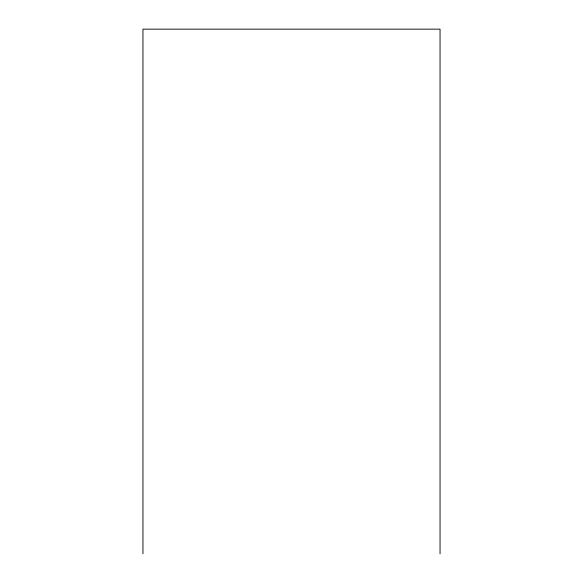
<?xml version="1.0" encoding="UTF-8"?>
<svg xmlns="http://www.w3.org/2000/svg" width="583" height="583" viewBox="0 0 583 583"><rect width="100%" height="100%" fill="white"/><g stroke="black" fill="none" stroke-linecap="round" stroke-linejoin="round"><path stroke-width="0.87" d="M440.048 553.85L440.048 29.15L142.952 29.15L142.952 553.85"/></g></svg>
